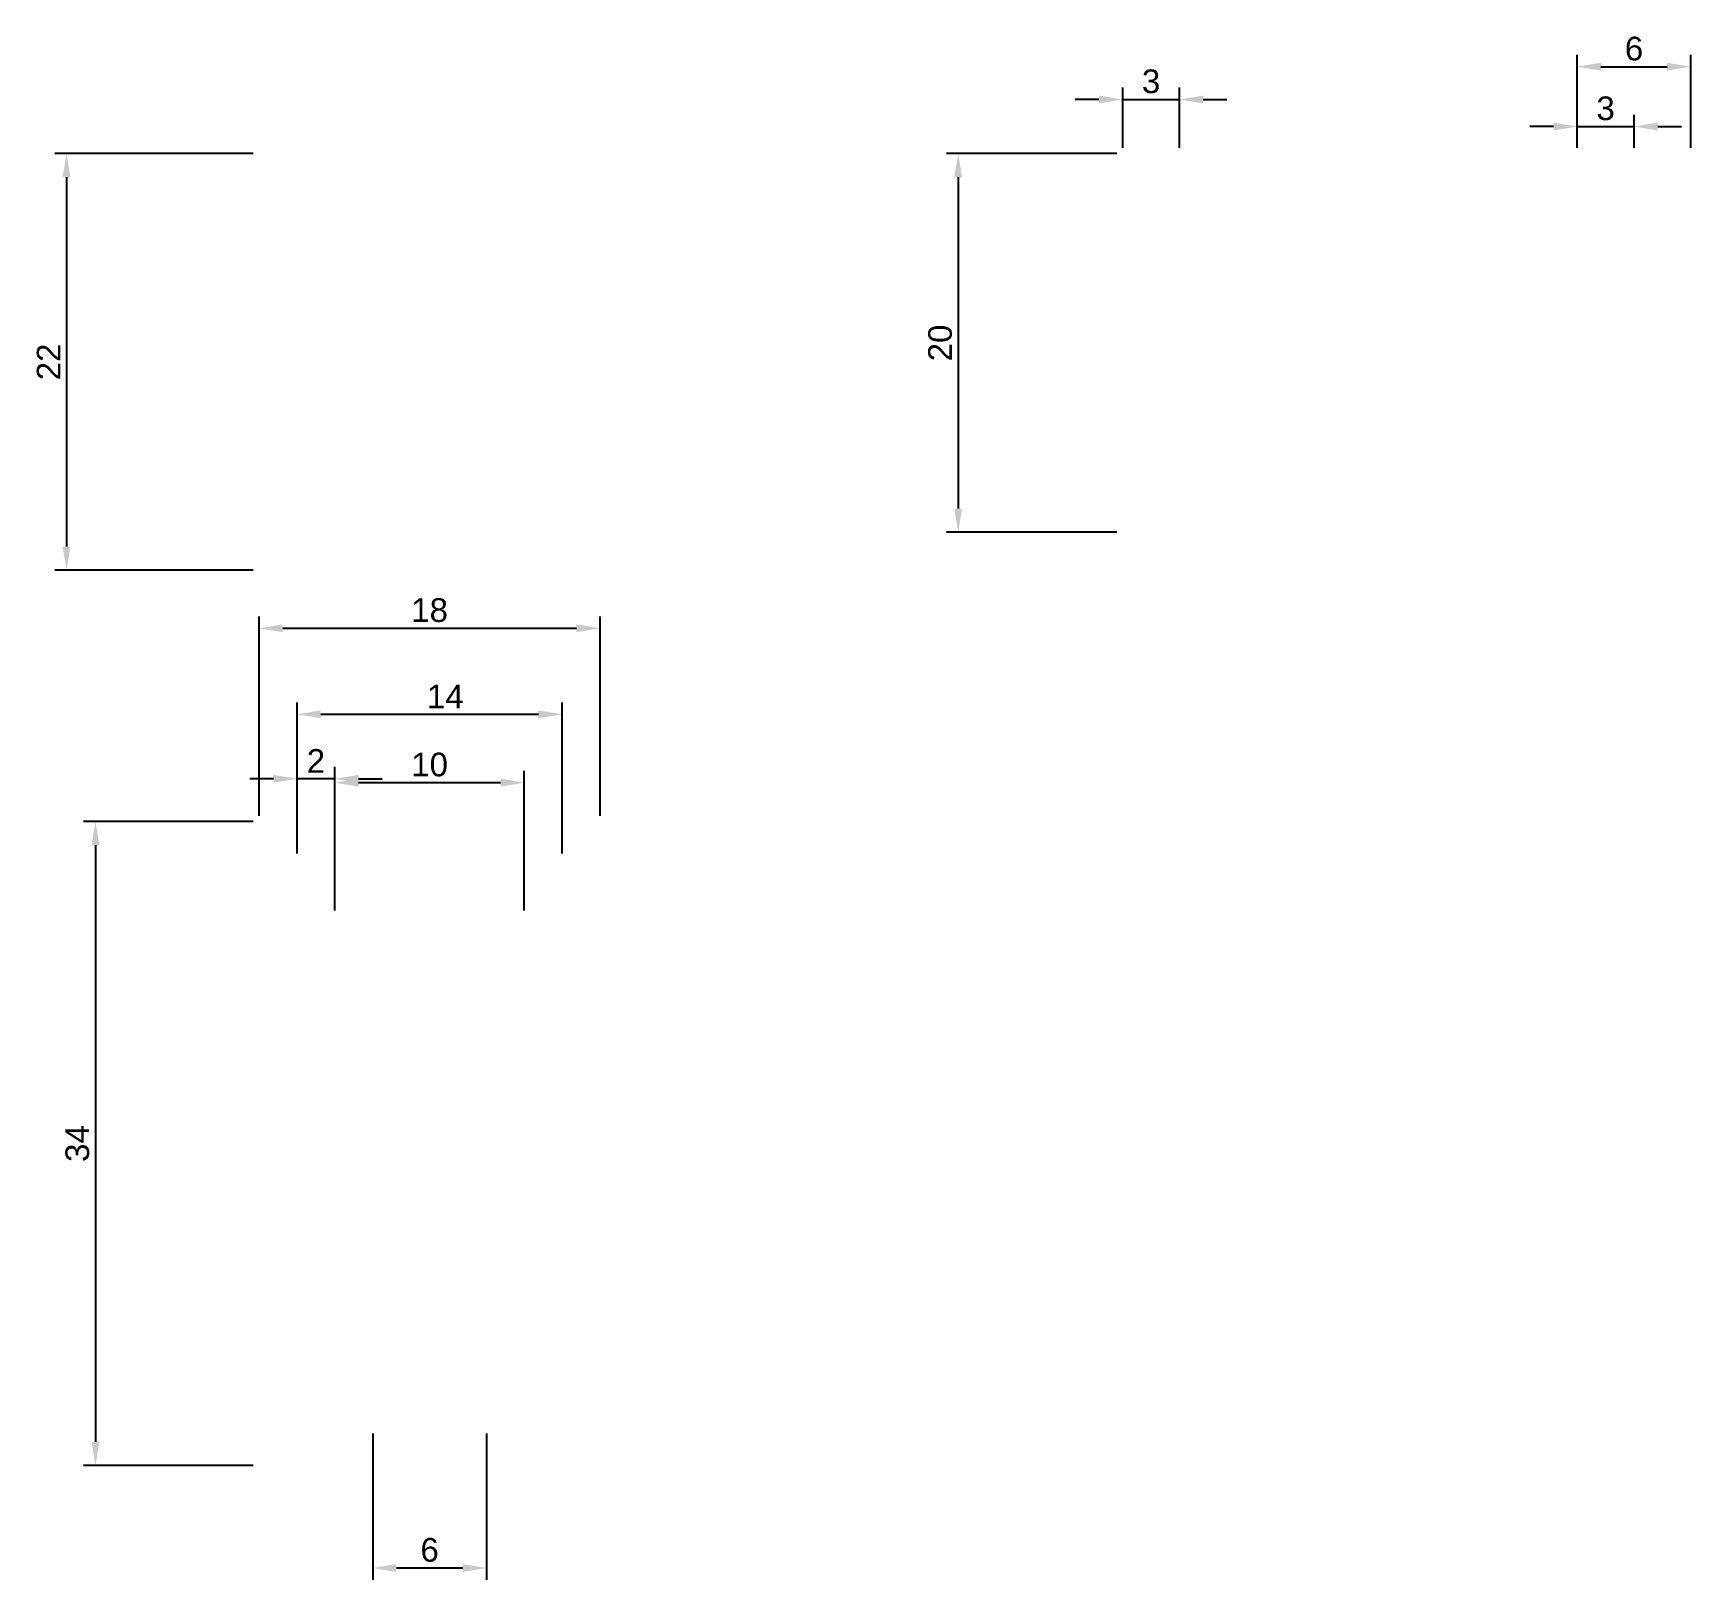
# Paper-space layout '布局1' of a CAD drawing. Header units: millimetres. Extents: x 16 to 191, y 21 to 184.
import ezdxf

# ---------------------------------------------------------------- set-up
doc = ezdxf.new("R2010")
doc.units = ezdxf.units.MM
doc.styles.get("Standard").update_dxf_attribs({"font": 'arial.ttf'})
doc.dimstyles.new('ISO-25', dxfattribs={"dimtxt": 2.5, "dimasz": 2.5, "dimexe": 1.25, "dimexo": 0.625, "dimtad": 1, "dimtxsty": 'Standard', "dimcen": 2.5, "dimclrd": 1, "dimclre": 1, "dimclrt": 1, "dimadec": 0, "dimazin": 0, "dimtfac": 1, "dimtmove": 0, "dimatfit": 3, "dimfxl": 1, "dimarcsym": 0})

# ---------------------------------------------------------------- blocks, each defined once
blk = doc.blocks.new('*D11')
at = {"color": 1, "lineweight": -2, "transparency": 16777216}
for p, q in [((39.31, 171.38), (18.35, 171.38)), ((19.6, 168.88), (19.6, 129.88)), ((39.31, 127.38), (18.35, 127.38))]:
    blk.add_line(p, q, dxfattribs=at)
at = {"color": 1, "transparency": 16777216}
for points in [[(19.18, 168.88), (20.01, 168.88), (19.6, 171.38)], [(19.18, 129.88), (20.01, 129.88), (19.6, 127.38)]]:
    blk.add_solid(points, dxfattribs=at)
at = {"layer": 'Defpoints', "color": 0, "transparency": 16777216}
for p in [(39.94, 171.38), (19.6, 127.38), (39.94, 127.38)]:
    blk.add_point(p, dxfattribs=at)
at = {"color": 1, "transparency": 16777216, "insert": (17.71, 149.38), "char_height": 2.5, "attachment_point": 5, "rotation": 90}
blk.add_mtext('22', dxfattribs=at)
blk = doc.blocks.new('*D12')
at = {"color": 1, "lineweight": -2, "transparency": 16777216}
for p, q in [((39.31, 100.82), (21.4, 100.82)), ((22.65, 98.32), (22.65, 35.32)), ((39.31, 32.82), (21.4, 32.82))]:
    blk.add_line(p, q, dxfattribs=at)
at = {"color": 1, "transparency": 16777216}
for points in [[(22.24, 98.32), (23.07, 98.32), (22.65, 100.82)], [(22.24, 35.32), (23.07, 35.32), (22.65, 32.82)]]:
    blk.add_solid(points, dxfattribs=at)
at = {"layer": 'Defpoints', "color": 0, "transparency": 16777216}
for p in [(39.94, 100.82), (22.65, 32.82), (39.94, 32.82)]:
    blk.add_point(p, dxfattribs=at)
at = {"color": 1, "transparency": 16777216, "insert": (20.75, 66.82), "char_height": 2.5, "attachment_point": 5, "rotation": 90}
blk.add_mtext('34', dxfattribs=at)
blk = doc.blocks.new('*D13')
at = {"color": 1, "lineweight": -2, "transparency": 16777216}
for p, q in [((39.94, 101.45), (39.94, 122.5)), ((42.44, 121.25), (73.44, 121.25)), ((75.94, 101.45), (75.94, 122.5))]:
    blk.add_line(p, q, dxfattribs=at)
at = {"color": 1, "transparency": 16777216}
for points in [[(42.44, 121.66), (42.44, 120.83), (39.94, 121.25)], [(73.44, 121.66), (73.44, 120.83), (75.94, 121.25)]]:
    blk.add_solid(points, dxfattribs=at)
at = {"layer": 'Defpoints', "color": 0, "transparency": 16777216}
for p in [(75.94, 121.25), (39.94, 100.82), (75.94, 100.82)]:
    blk.add_point(p, dxfattribs=at)
at = {"color": 1, "transparency": 16777216, "insert": (57.94, 123.15), "char_height": 2.5, "attachment_point": 5}
blk.add_mtext('18', dxfattribs=at)
blk = doc.blocks.new('*D14')
at = {"color": 1, "lineweight": -2, "transparency": 16777216}
for p, q in [((41.44, 105.35), (38.94, 105.35)), ((43.94, 97.45), (43.94, 106.6)), ((47.94, 105.35), (43.94, 105.35)), ((47.94, 97.45), (47.94, 106.6)), ((50.44, 105.35), (52.94, 105.35))]:
    blk.add_line(p, q, dxfattribs=at)
at = {"color": 1, "transparency": 16777216}
for points in [[(41.44, 105.76), (41.44, 104.93), (43.94, 105.35)], [(50.44, 105.76), (50.44, 104.93), (47.94, 105.35)]]:
    blk.add_solid(points, dxfattribs=at)
at = {"layer": 'Defpoints', "color": 0, "transparency": 16777216}
for p in [(43.94, 105.35), (43.94, 96.82), (47.94, 96.82)]:
    blk.add_point(p, dxfattribs=at)
at = {"color": 1, "transparency": 16777216, "insert": (45.94, 107.23), "char_height": 2.5, "attachment_point": 5}
blk.add_mtext('2', dxfattribs=at)
blk = doc.blocks.new('*D15')
at = {"color": 1, "lineweight": -2, "transparency": 16777216}
for p, q in [((43.94, 97.45), (43.94, 113.41)), ((46.44, 112.16), (69.44, 112.16)), ((71.94, 97.45), (71.94, 113.41))]:
    blk.add_line(p, q, dxfattribs=at)
at = {"color": 1, "transparency": 16777216}
for points in [[(46.44, 112.57), (46.44, 111.74), (43.94, 112.16)], [(69.44, 112.57), (69.44, 111.74), (71.94, 112.16)]]:
    blk.add_solid(points, dxfattribs=at)
at = {"layer": 'Defpoints', "color": 0, "transparency": 16777216}
for p in [(71.94, 112.16), (43.94, 96.82), (71.94, 96.82)]:
    blk.add_point(p, dxfattribs=at)
at = {"color": 1, "transparency": 16777216, "insert": (59.6, 114.04), "char_height": 2.5, "attachment_point": 5}
blk.add_mtext('14', dxfattribs=at)
blk = doc.blocks.new('*D16')
at = {"color": 1, "lineweight": -2, "transparency": 16777216}
for p, q in [((128.63, 177.1), (126.13, 177.1)), ((131.13, 172), (131.13, 178.35)), ((131.13, 177.1), (137.13, 177.1)), ((137.13, 172), (137.13, 178.35)), ((139.63, 177.1), (142.13, 177.1))]:
    blk.add_line(p, q, dxfattribs=at)
at = {"color": 1, "transparency": 16777216}
for points in [[(128.63, 177.51), (128.63, 176.68), (131.13, 177.1)], [(139.63, 177.51), (139.63, 176.68), (137.13, 177.1)]]:
    blk.add_solid(points, dxfattribs=at)
at = {"layer": 'Defpoints', "color": 0, "transparency": 16777216}
for p in [(137.13, 177.1), (131.13, 171.38), (137.13, 171.38)]:
    blk.add_point(p, dxfattribs=at)
at = {"color": 1, "transparency": 16777216, "insert": (134.13, 179), "char_height": 2.5, "attachment_point": 5}
blk.add_mtext('3', dxfattribs=at)
blk = doc.blocks.new('*D17')
at = {"color": 1, "lineweight": -2, "transparency": 16777216}
for p, q in [((179.13, 172), (179.13, 175.49)), ((185.13, 172), (185.13, 175.49)), ((176.63, 174.24), (174.13, 174.24)), ((179.13, 174.24), (185.13, 174.24)), ((187.63, 174.24), (190.13, 174.24))]:
    blk.add_line(p, q, dxfattribs=at)
at = {"color": 1, "transparency": 16777216}
for points in [[(176.63, 174.66), (176.63, 173.83), (179.13, 174.24)], [(187.63, 174.66), (187.63, 173.83), (185.13, 174.24)]]:
    blk.add_solid(points, dxfattribs=at)
at = {"layer": 'Defpoints', "color": 0, "transparency": 16777216}
for p in [(185.13, 174.24), (179.13, 171.38), (185.13, 171.38)]:
    blk.add_point(p, dxfattribs=at)
at = {"color": 1, "transparency": 16777216, "insert": (182.13, 176.15), "char_height": 2.5, "attachment_point": 5}
blk.add_mtext('3', dxfattribs=at)
blk = doc.blocks.new('*D18')
at = {"color": 1, "lineweight": -2, "transparency": 16777216}
for p, q in [((179.13, 172), (179.13, 181.81)), ((181.63, 180.56), (188.63, 180.56)), ((191.13, 172), (191.13, 181.81))]:
    blk.add_line(p, q, dxfattribs=at)
at = {"color": 1, "transparency": 16777216}
for points in [[(181.63, 180.98), (181.63, 180.15), (179.13, 180.56)], [(188.63, 180.98), (188.63, 180.15), (191.13, 180.56)]]:
    blk.add_solid(points, dxfattribs=at)
at = {"layer": 'Defpoints', "color": 0, "transparency": 16777216}
for p in [(191.13, 180.56), (179.13, 171.38), (191.13, 171.38)]:
    blk.add_point(p, dxfattribs=at)
at = {"color": 1, "transparency": 16777216, "insert": (185.13, 182.46), "char_height": 2.5, "attachment_point": 5}
blk.add_mtext('6', dxfattribs=at)
blk = doc.blocks.new('*D19')
at = {"color": 1, "lineweight": -2, "transparency": 16777216}
for p, q in [((47.94, 91.45), (47.94, 106.19)), ((67.94, 91.45), (67.94, 106.19)), ((50.44, 104.94), (65.44, 104.94))]:
    blk.add_line(p, q, dxfattribs=at)
at = {"color": 1, "transparency": 16777216}
for points in [[(50.44, 105.36), (50.44, 104.52), (47.94, 104.94)], [(65.44, 105.36), (65.44, 104.52), (67.94, 104.94)]]:
    blk.add_solid(points, dxfattribs=at)
at = {"layer": 'Defpoints', "color": 0, "transparency": 16777216}
for p in [(67.94, 104.94), (47.94, 90.82), (67.94, 90.82)]:
    blk.add_point(p, dxfattribs=at)
at = {"color": 1, "transparency": 16777216, "insert": (57.94, 106.84), "char_height": 2.5, "attachment_point": 5}
blk.add_mtext('10', dxfattribs=at)
blk = doc.blocks.new('*D21')
at = {"color": 1, "lineweight": -2, "transparency": 16777216}
for p, q in [((51.94, 36.2), (51.94, 20.74)), ((63.94, 36.2), (63.94, 20.74)), ((54.44, 21.99), (61.44, 21.99))]:
    blk.add_line(p, q, dxfattribs=at)
at = {"color": 1, "transparency": 16777216}
for points in [[(54.44, 22.4), (54.44, 21.57), (51.94, 21.99)], [(61.44, 22.4), (61.44, 21.57), (63.94, 21.99)]]:
    blk.add_solid(points, dxfattribs=at)
at = {"layer": 'Defpoints', "color": 0, "transparency": 16777216}
for p in [(51.94, 36.82), (63.94, 36.82), (63.94, 21.99)]:
    blk.add_point(p, dxfattribs=at)
at = {"color": 1, "transparency": 16777216, "insert": (57.94, 23.89), "char_height": 2.5, "attachment_point": 5}
blk.add_mtext('6', dxfattribs=at)
blk = doc.blocks.new('*D22')
at = {"color": 1, "lineweight": -2, "transparency": 16777216}
for p, q in [((130.51, 171.38), (112.51, 171.38)), ((113.76, 168.88), (113.76, 133.88)), ((130.51, 131.38), (112.51, 131.38))]:
    blk.add_line(p, q, dxfattribs=at)
at = {"color": 1, "transparency": 16777216}
for points in [[(113.34, 168.88), (114.17, 168.88), (113.76, 171.38)], [(113.34, 133.88), (114.17, 133.88), (113.76, 131.38)]]:
    blk.add_solid(points, dxfattribs=at)
at = {"layer": 'Defpoints', "color": 0, "transparency": 16777216}
for p in [(131.13, 171.38), (113.76, 131.38), (131.13, 131.38)]:
    blk.add_point(p, dxfattribs=at)
at = {"color": 1, "transparency": 16777216, "insert": (111.86, 151.38), "char_height": 2.5, "attachment_point": 5, "rotation": 90}
blk.add_mtext('20', dxfattribs=at)

psp = doc.layouts.new('布局1')

# ---------------------------------------------------------------- dimensions: what is measured, and where the dimension line sits
for base, p1, p2, picture, middle in [((191.131, 180.563), (179.131, 171.376), (191.131, 171.376), '*D18', (185.131, 182.464)), ((137.131, 177.098), (131.131, 171.376), (137.131, 171.376), '*D16', (134.131, 179)), ((185.131, 174.244), (179.131, 171.376), (185.131, 171.376), '*D17', (182.131, 176.146)), ((43.936, 105.348), (47.936, 96.823), (43.936, 96.823), '*D14', (45.936, 107.228)), ((67.936, 104.94), (47.936, 90.823), (67.936, 90.823), '*D19', (57.936, 106.841)), ((63.936, 21.986), (51.936, 36.823), (63.936, 36.823), '*D21', (57.936, 23.888))]:
    dim = psp.add_linear_dim(base=base, p1=p1, p2=p2, dimstyle='ISO-25', override={"dimlfac": -0.5})
    dim.commit()
    dim.dimension.update_dxf_attribs({"geometry": picture, "text_midpoint": middle})
for base, p1, p2, picture, middle in [((19.595, 127.376), (39.936, 171.376), (39.936, 127.376), '*D11', (17.715, 149.376)), ((113.758, 131.376), (131.131, 171.376), (131.131, 131.376), '*D22', (111.857, 151.376)), ((22.654, 32.823), (39.936, 100.823), (39.936, 32.823), '*D12', (20.752, 66.823))]:
    dim = psp.add_linear_dim(base=base, p1=p1, p2=p2, angle=90, dimstyle='ISO-25', override={"dimlfac": -0.5})
    dim.commit()
    dim.dimension.update_dxf_attribs({"geometry": picture, "text_midpoint": middle})
for base, p1, p2, picture, middle in [((75.936, 121.247), (39.936, 100.823), (75.936, 100.823), '*D13', (57.936, 121.247)), ((71.936, 112.155), (43.936, 96.823), (71.936, 96.823), '*D15', (59.604, 112.155))]:
    dim = psp.add_linear_dim(base=base, p1=p1, p2=p2, dimstyle='ISO-25', override={"dimlfac": -0.5})
    dim.commit()
    dim.dimension.update_dxf_attribs({"geometry": picture, "text_midpoint": middle, "dimtype": 160})

doc.saveas('drawing.dxf')
